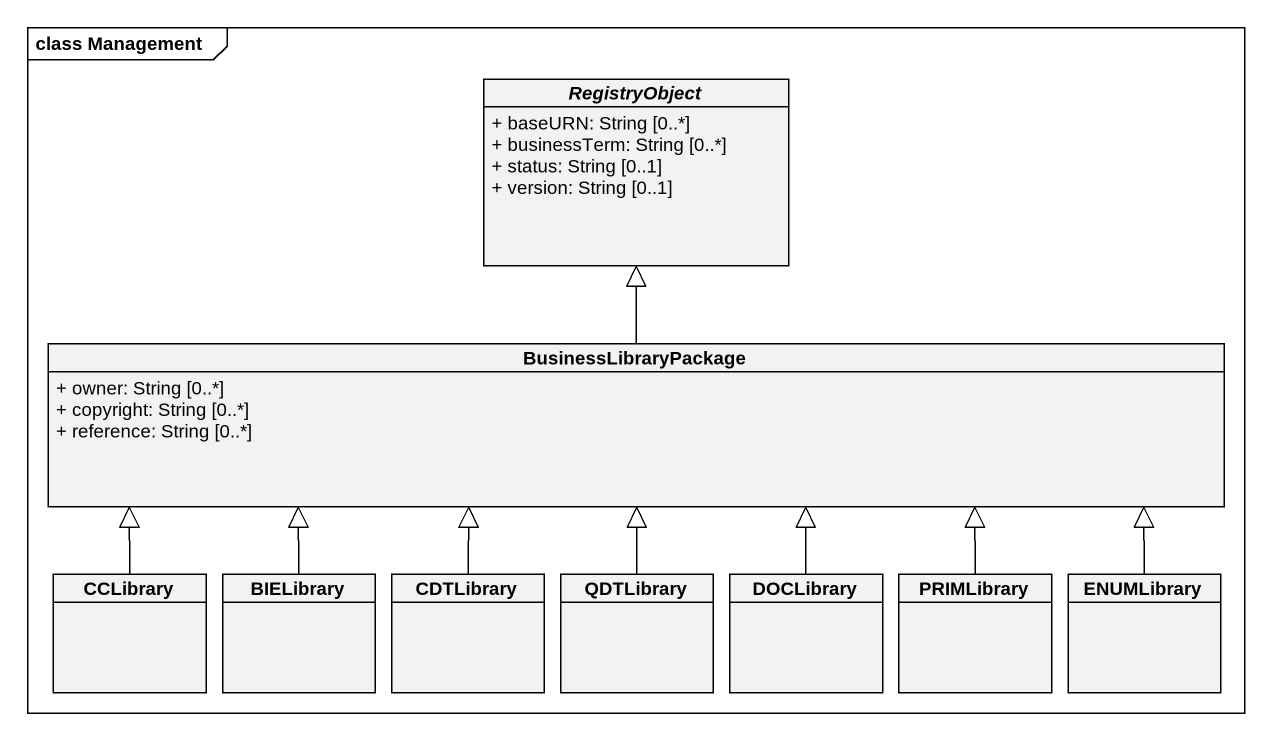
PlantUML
@startuml
mainframe class Management
hide circle
hide empty members
skinparam classAttributeIconSize 0
abstract class RegistryObject {
  + baseURN: String [0..*]
  + businessTerm: String [0..*]
  + status: String [0..1]
  + version: String [0..1]
}
class BusinessLibraryPackage {
  + owner: String [0..*]
  + copyright: String [0..*]
  + reference: String [0..*]
}
class CCLibrary
class BIELibrary
class CDTLibrary
class QDTLibrary
class DOCLibrary
class PRIMLibrary
class ENUMLibrary
BusinessLibraryPackage -up-|> RegistryObject
CCLibrary -right-|> BusinessLibraryPackage
BIELibrary -up-|> BusinessLibraryPackage
CDTLibrary -up-|> BusinessLibraryPackage
QDTLibrary -up-|> BusinessLibraryPackage
DOCLibrary -up-|> BusinessLibraryPackage
PRIMLibrary -up-|> BusinessLibraryPackage
ENUMLibrary -left-|> BusinessLibraryPackage
@enduml
